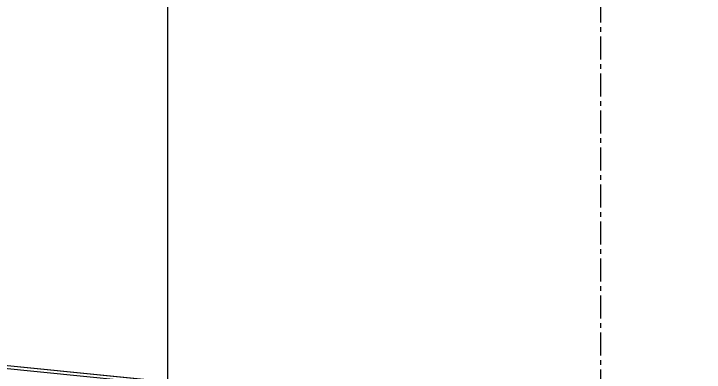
# Model space of a CAD drawing. Header units: inches. Extents: x 2 to 32666, y -5537 to 22.
# Drawn here: x 14762.87 to 14800.25, y -3820.91 to -3801.54 of the extents above; entities that cross this region are included whole.
import ezdxf

# ---------------------------------------------------------------- set-up
doc = ezdxf.new("R2010")
doc.units = ezdxf.units.IN
doc.header["$MEASUREMENT"] = 0
doc.linetypes.add('CENTER', pattern=[2, 1.25, -0.25, 0.25, -0.25])
for name, color, linetype in [('3', 3, 'Continuous'), ('8', 8, 'Continuous'), ('9', 9, 'Continuous'), ('Tim truc', 8, 'Continuous')]:
    doc.layers.add(name, color=color, linetype=linetype)

msp = doc.modelspace()

# ---------------------------------------------------------------- linework, layer by layer
at = {"layer": '3'}
for p, q in [((14598.0226, -3804.1031), (14796.9421, -3823.9951)), ((14598.0229, -3804.0964), (14796.9427, -3823.9884))]:
    msp.add_line(p, q, dxfattribs=at)
at = {"layer": '8'}
msp.add_line((14598.0207, -3804.2637), (14796.9261, -3824.1543), dxfattribs=at)
at = {"layer": '9'}
msp.add_lwpolyline([(14834.5518, -3756.3034), (14771.1971, -3756.3034), (14771.1971, -3844.7464), (14829.7867, -3844.7464)], dxfattribs=at)
at = {"layer": 'Tim truc', "linetype": 'CENTER'}
msp.add_line((14794.6559, -3942.0137), (14794.6559, -3784.9102), dxfattribs=at)

doc.saveas('drawing.dxf')
